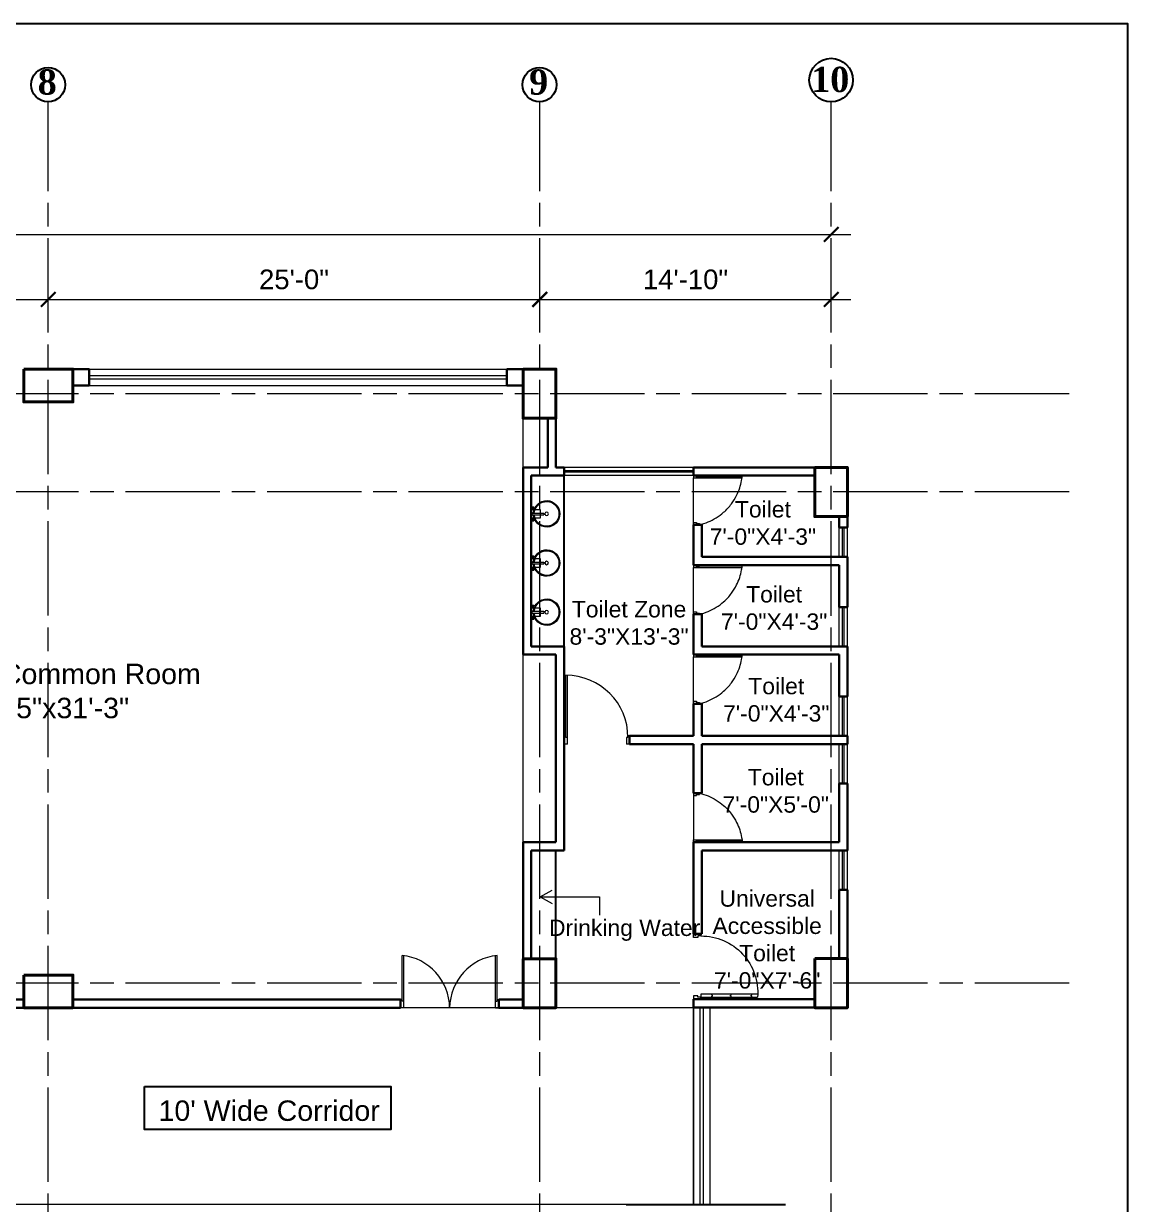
# Model space of a CAD drawing. Header units: inches. Extents: x -12 to 20935469, y -1604 to 24729220.
# Drawn here: x 20825564 to 20826238, y 24706443 to 24707164 of the extents above; entities that cross this region are included whole.
import ezdxf

# ---------------------------------------------------------------- set-up
doc = ezdxf.new("R2010")
doc.units = ezdxf.units.IN
doc.header["$LTSCALE"] = 0.03
doc.header["$MEASUREMENT"] = 0
doc.header["$PDMODE"] = 32
doc.header["$PDSIZE"] = 15
doc.linetypes.add('ACAD_ISO08W100', pattern=[36, 24, -3, 6, -3])
for name, color, linetype, lineweight in [('column', 1, 'Continuous', 40), ('Dim Line', 252, 'Continuous', 13), ('Door', 7, 'Continuous', 18), ('Glass Line', 252, 'Continuous', 9), ('Grid Line', 252, 'Continuous', 18), ('Hatch', 253, 'Continuous', 15), ('Main Wall', 7, 'Continuous', 30), ('STAIR', 46, 'Continuous', 15), ('TOILET FIXTURE', 142, 'Continuous', 5), ('wind.', 150, 'Continuous', 20)]:
    doc.layers.add(name, color=color, linetype=linetype, lineweight=lineweight)
doc.layers.add('FUR', color=251, linetype='Continuous')
doc.layers.add('TEXT', color=7, linetype='Continuous')
doc.styles.add('2', font='swisscl.ttf')
doc.styles.add('RomanS', font='arial.ttf', dxfattribs={"height": 12})
doc.styles.get("Standard").update_dxf_attribs({"font": 'timesbd.ttf'})
doc.dimstyles.new('Aec_Arch_I', dxfattribs={"dimscale": 96, "dimtxt": 12, "dimasz": 0.09375, "dimexe": 0.125, "dimexo": 0.125, "dimgap": 0.0625, "dimtad": 1, "dimdec": 0, "dimzin": 3, "dimdsep": 46, "dimlunit": 4, "dimtxsty": 'RomanS', "dimblk1": 'ARCHTICK', "dimblk2": 'ARCHTICK', "dimsah": 1, "dimcen": 0.09375, "dimdle": 0.125, "dimadec": 0, "dimazin": 0, "dimtfac": 0.75, "dimtdec": 0, "dimtmove": 2, "dimatfit": 3, "dimldrblk": 'ARCHTICK', "dimfxl": 1, "dimfrac": 1, "dimtolj": 1, "dimtzin": 0, "dimarcsym": 0})

# ---------------------------------------------------------------- blocks, each defined once
blk = doc.blocks.new('_ArchTick')
at = {"color": 0, "linetype": 'ByBlock', "lineweight": 35, "const_width": 0.15}
blk.add_lwpolyline([(-0.5, -0.5), (0.5, 0.5)], dxfattribs=at)
blk = doc.blocks.new('*D23')
at = {"layer": 'Defpoints', "color": 0, "transparency": 16777216}
for p in [(20832166.78192559, 24724578.16655627), (20832473.78148643, 24724578.16655627), (20832473.78148643, 24724578.16655627)]:
    blk.add_point(p, dxfattribs=at)
at = {"layer": 'Dim Line', "color": 0, "lineweight": -2, "transparency": 16777216}
for p, q in [((20832154.78192559, 24724578.16655627), (20832485.78148643, 24724578.16655627)), ((20832166.78192559, 24724566.16655627), (20832166.78192559, 24724566.16655627)), ((20832473.78148643, 24724566.16655627), (20832473.78148643, 24724566.16655627))]:
    blk.add_line(p, q, dxfattribs=at)
at = {"layer": 'Dim Line', "color": 0, "lineweight": -2, "transparency": 16777216, "xscale": 9, "yscale": 9, "zscale": 9, "rotation": 180}
blk.add_blockref('_ArchTick', (20832166.78192559, 24724578.16655627), dxfattribs=at)
at = {"layer": 'Dim Line', "color": 0, "lineweight": -2, "transparency": 16777216, "xscale": 9, "yscale": 9, "zscale": 9}
blk.add_blockref('_ArchTick', (20832473.78148643, 24724578.16655627), dxfattribs=at)
at = {"layer": 'Dim Line', "color": 0, "transparency": 16777216, "insert": (20832320.28170601, 24724590.29343212), "char_height": 12, "attachment_point": 5, "style": 'RomanS'}
blk.add_mtext('\\A1;25\'-7"', dxfattribs=at)
blk = doc.blocks.new('*D10')
at = {"layer": 'Defpoints', "color": 0, "transparency": 16777216}
for p in [(20832473.78148643, 24724578.16655627), (20832773.78192559, 24724578.16655627), (20832773.78192559, 24724578.16655627)]:
    blk.add_point(p, dxfattribs=at)
at = {"layer": 'Dim Line', "color": 0, "lineweight": -2, "transparency": 16777216}
blk.add_line((20832461.78148643, 24724578.16655627), (20832785.78192559, 24724578.16655627), dxfattribs=at)
at = {"layer": 'Dim Line', "color": 0, "lineweight": -2, "transparency": 16777216, "xscale": 9, "yscale": 9, "zscale": 9, "rotation": 180}
blk.add_blockref('_ArchTick', (20832473.78148643, 24724578.16655627), dxfattribs=at)
at = {"layer": 'Dim Line', "color": 0, "lineweight": -2, "transparency": 16777216, "xscale": 9, "yscale": 9, "zscale": 9}
blk.add_blockref('_ArchTick', (20832773.78192559, 24724578.16655627), dxfattribs=at)
at = {"layer": 'Dim Line', "color": 0, "transparency": 16777216, "insert": (20832623.78170601, 24724590.29343212), "char_height": 12, "attachment_point": 5, "style": 'RomanS'}
blk.add_mtext('\\A1;25\'-0"', dxfattribs=at)
blk = doc.blocks.new('*D11')
at = {"layer": 'Defpoints', "color": 0, "transparency": 16777216}
for p in [(20832773.78192559, 24724578.16655627), (20832951.75234395, 24724578.16655628), (20832951.75234395, 24724578.16655627)]:
    blk.add_point(p, dxfattribs=at)
at = {"layer": 'Dim Line', "color": 0, "lineweight": -2, "transparency": 16777216}
for p, q in [((20832761.78192559, 24724578.16655627), (20832963.75234395, 24724578.16655627)), ((20832951.75234395, 24724566.16655628), (20832951.75234395, 24724566.16655627))]:
    blk.add_line(p, q, dxfattribs=at)
at = {"layer": 'Dim Line', "color": 0, "lineweight": -2, "transparency": 16777216, "xscale": 9, "yscale": 9, "zscale": 9, "rotation": 180}
blk.add_blockref('_ArchTick', (20832773.78192559, 24724578.16655627), dxfattribs=at)
at = {"layer": 'Dim Line', "color": 0, "lineweight": -2, "transparency": 16777216, "xscale": 9, "yscale": 9, "zscale": 9}
blk.add_blockref('_ArchTick', (20832951.75234395, 24724578.16655627), dxfattribs=at)
at = {"layer": 'Dim Line', "color": 0, "transparency": 16777216, "insert": (20832862.76713477, 24724590.29343212), "char_height": 12, "attachment_point": 5, "style": 'RomanS'}
blk.add_mtext('\\A1;14\'-10"', dxfattribs=at)
blk = doc.blocks.new('*D13')
at = {"layer": 'Defpoints', "color": 0, "transparency": 16777216}
for p in [(20832951.75234396, 24724617.81282169), (20830948.30879143, 24724610.74819624), (20832951.75234396, 24724610.74819624)]:
    blk.add_point(p, dxfattribs=at)
at = {"layer": 'Dim Line', "color": 0, "lineweight": -2, "transparency": 16777216}
for p, q in [((20830948.30879143, 24724622.74819624), (20830948.30879143, 24724629.81282169)), ((20832951.75234396, 24724622.74819624), (20832951.75234396, 24724629.81282169)), ((20830936.30879143, 24724617.81282169), (20832963.75234396, 24724617.81282169))]:
    blk.add_line(p, q, dxfattribs=at)
at = {"layer": 'Dim Line', "color": 0, "lineweight": -2, "transparency": 16777216, "xscale": 9, "yscale": 9, "zscale": 9, "rotation": 180}
blk.add_blockref('_ArchTick', (20830948.30879143, 24724617.81282169), dxfattribs=at)
at = {"layer": 'Dim Line', "color": 0, "lineweight": -2, "transparency": 16777216, "xscale": 9, "yscale": 9, "zscale": 9}
blk.add_blockref('_ArchTick', (20832951.75234396, 24724617.81282169), dxfattribs=at)
at = {"layer": 'Dim Line', "color": 0, "transparency": 16777216, "insert": (20831950.03056769, 24724629.93969755), "char_height": 12, "attachment_point": 5, "style": 'RomanS'}
blk.add_mtext('\\A1;166\'-11"', dxfattribs=at)
blk = doc.blocks.new('A$C36295410')
at = {"layer": 'Door'}
for p, q in [((0.9999989662828739, 3.999999464715074), (0.9999989662828739, 31.99999946471507)), ((1.999998966282874, -5.352849257178605e-07), (1.999998966282874, 31.98213662398211)), ((57.99999896628287, -5.352849257178605e-07), (57.99999896628287, 31.98213662398211)), ((58.99999896628287, 3.999999464715074), (58.99999896628287, 31.99999946471507)), ((0.9999989662828739, 4.999999464715074), (-1.033717126119882e-06, 4.999999464715074)), ((1.999998966282874, 3.999999464715074), (0.9999989662824191, 3.999999464715074)), ((57.99999896628287, 3.999999464715074), (58.99999896628287, 3.999999464715074)), ((58.99999896628287, 4.999999464715074), (59.99999896628287, 4.999999464715074)), ((1.999998966282874, -5.352849257178605e-07), (-1.033717126119882e-06, -5.352849257178605e-07)), ((57.99999896628287, -5.352849257178605e-07), (59.99999896628287, -5.352849257178605e-07))]:
    blk.add_line(p, q, dxfattribs=at)
for centre, radius, start, end in [((-2.525154211056361, -0.3352956022481521), 32.52688137512273, 0.590629401232551, 83.77825723032326), ((62.52515214360983, -0.3352956022372382), 32.52688137511065, 96.22174276965781, 179.4093705987648)]:
    blk.add_arc(centre, radius, start, end, dxfattribs=at)
blk = doc.blocks.new('sssss-flat-876')
at = {"layer": 'Door', "linetype": 'Continuous', "ltscale": 3}
blk.add_line((3666.524641621392, 84027.20039844685), (3666.524641621392, 84055.73698381262), dxfattribs=at)
at = {"layer": 'Door', "linetype": 'Continuous', "ltscale": 3, "extrusion": (-7.215265806451099e-09, -3.356244729906973e-18, 1)}
for points, elevation in [([(3666.524641621392, 84057.20039844685), (3666.524641621392, 84055.7369838127), (3668.353909914149, 84055.73698381268), (3668.353909914149, 84056.46869112973), (3670.183178206673, 84056.46869112976), (3670.183178206673, 84057.20039844688)], -2.645495015731816e-05), ([(3668.353909914149, 84055.73698381268), (3696.158787962748, 84055.73698381273), (3696.158787962748, 84056.46869112982), (3668.353909914149, 84056.46869112956)], -2.646814881427536e-05)]:
    blk.add_lwpolyline(points, close=True, dxfattribs=dict(at, elevation=elevation))
at = {"layer": 'Door', "linetype": 'Continuous', "ltscale": 3, "flags": 128}
blk.add_lwpolyline([(3670.183178209001, 84027.20039844661, 0.04096003839332348), (3675.473761518253, 84028.8955189219, 0.08249638684257277), (3684.92584202881, 84034.77633821729, 0.05218730031938641), (3689.721451750025, 84039.97248090911, 0.04398833922187529), (3692.855049753096, 84045.047753547, 0.03657129103577791), (3694.751170299016, 84049.63311906598, 0.034751479123949), (3695.9156375397, 84054.20272462314, 0.01143537355723267), (3696.158787962981, 84055.73698381265)], format="xyb", dxfattribs=at)
at = {"layer": 'Door', "linetype": 'Continuous', "ltscale": 3}
blk.add_lwpolyline([(3666.524641623953, 84027.20039844679), (3666.524641623953, 84028.66381308093), (3668.353909916477, 84028.66381308093), (3668.353909916477, 84027.93210576387), (3670.183178209234, 84027.93210576382), (3670.183178209234, 84027.2003984467)], close=True, dxfattribs=at)
blk = doc.blocks.new('Door_45')
at = {"layer": 'Door'}
for p, q in [((1.499446089358273, 4.966720660065755), (1.499446089358273, 43.96672066006575)), ((3.499446089358273, 44.03189280286006), (3.499446089358273, 4.966720660065755)), ((1.499446089358273, 40.02726910408236), (2.249446089358273, 40.02726910408236)), ((2.249446089358273, 40.02726910408236), (2.249446089358273, 39.52726910408236)), ((2.249446089358273, 39.52726910408236), (2.749446089591103, 39.52726910408236)), ((2.749446089591103, 39.52726910408236), (2.749446089591103, 40.02726910408236)), ((2.749446089591103, 40.02726910408236), (3.499446089358273, 40.02726910408236)), ((1.499446089358273, 25.76575365659081), (2.249446089358273, 25.76575365659081)), ((2.249446089358273, 25.76575365659081), (2.249446089358273, 25.26575365659081)), ((2.249446089358273, 25.26575365659081), (2.749446089591103, 25.26575365659081)), ((2.749446089591103, 25.76575365659081), (3.499446089358273, 25.76575365659081)), ((2.749446089591103, 25.26575365659081), (2.749446089591103, 25.76575365659081)), ((1.499446089358273, 12.56961937076411), (2.249446089358273, 12.56961937076411)), ((2.249446089358273, 12.56961937076411), (2.249446089358273, 13.06961937076411)), ((2.249446089358273, 13.06961937076411), (2.749446089591103, 13.06961937076411)), ((2.749446089591103, 13.06961937076411), (2.749446089591103, 12.56961937076411)), ((2.749446089591103, 12.56961937076411), (3.499446089358273, 12.56961937076411)), ((-0.0005539106417273842, -0.03327933993424503), (-0.0005539106417273842, 4.966720660065755)), ((-0.0005539106417273842, 4.966720660065755), (1.499446089358273, 4.966720660065755)), ((3.499446089358273, 4.966720660065755), (1.499446089358273, 4.966720660065755)), ((1.499446089358273, 4.966720660065755), (1.499446089358273, 2.966720660065755)), ((1.499446089358273, 2.966720660065755), (2.499446089358273, 2.966720660065755)), ((2.499446089358273, 2.966720660065755), (2.499446089358273, -0.03327933993424503)), ((42.5, 3), (42.5, -0.03327933993424503)), ((43.5, 3), (42.5, 3)), ((45.00000000023283, 5), (43.5, 5)), ((43.5, 5), (43.5, 3)), ((45.00000000023283, -0.03327933993424503), (45.00000000023283, 5)), ((2.499446089358273, -0.03327933993424503), (-0.0005539106417273842, -0.03327933993424503)), ((42.5, -0.03327933993424503), (45.00000000023283, -0.03327933993424503))]:
    blk.add_line(p, q, dxfattribs=at)
blk.add_arc((4.660651951731928, 5.255392092920653), 38.84018771759182, 359.6232511897165, 94.66847186469465, dxfattribs=at)
blk = doc.blocks.new('7-flat-72')
at = {"layer": 'Glass Line', "color": 8, "ltscale": 20}
for p, q in [((-64475.47473717644, 376966.6120190895), (-64476.55473715696, 376966.6118137227)), ((-64476.55336804548, 376959.4118138514), (-64476.55473715696, 376966.6118137227)), ((-64475.47336806497, 376959.4120192182), (-64475.47473717644, 376966.6120190895)), ((-64478.71357337362, 376960.4914030989), (-64480.33357334463, 376960.4910950488)), ((-64480.33338851458, 376959.5190950661), (-64480.33357334463, 376960.4910950488)), ((-64478.71338854358, 376959.5194031161), (-64480.33338851458, 376959.5190950661)), ((-64478.71336800698, 376959.4114031181), (-64480.33336797799, 376959.411095068)), ((-64480.33329952252, 376959.0510950745), (-64480.33336797799, 376959.411095068)), ((-64478.71329955151, 376959.0514031246), (-64480.33329952252, 376959.0510950745)), ((-64480.27590274997, 376959.5191059972), (-64480.27608758002, 376960.49110598)), ((-64480.15336798131, 376959.4111292958), (-64480.15338851791, 376959.5191292939)), ((-64480.14656623453, 376959.5191305911), (-64480.14675106457, 376960.4911305739)), ((-64479.91663178266, 376959.5191743142), (-64479.91681661271, 376960.4911742969)), ((-64479.5233885292, 376959.5192490911), (-64479.52357335924, 376960.4912490739)), ((-64479.13014527573, 376959.519323868), (-64479.13033010578, 376960.4913238508)), ((-64478.90021082386, 376959.5193675911), (-64478.90039565391, 376960.4913675738)), ((-64478.89336800366, 376959.4113688903), (-64478.89338854048, 376959.5193688883)), ((-64478.77087430842, 376959.519392185), (-64478.77105913847, 376960.4913921678)), ((-64478.71338854358, 376959.5194031161), (-64478.71357337362, 376960.4914030989)), ((-64478.71329955151, 376959.0514031246), (-64478.71336800698, 376959.4114031181)), ((-64475.11336807138, 376959.4120876737), (-64476.91336803907, 376959.4117453959)), ((-64476.9132995836, 376959.0517454025), (-64476.91336803907, 376959.4117453959)), ((-64475.11329961568, 376959.0520876803), (-64476.9132995836, 376959.0517454025)), ((-64475.11329961568, 376959.0520876803), (-64475.11336807138, 376959.4120876737)), ((-64473.31357347011, 376960.4924299325), (-64471.6935734991, 376960.4927379825)), ((-64473.31338864006, 376959.5204299497), (-64473.31357347011, 376960.4924299325)), ((-64473.31338864006, 376959.5204299497), (-64471.69338866905, 376959.5207379998)), ((-64473.31336810347, 376959.4124299516), (-64471.69336813246, 376959.4127380017)), ((-64473.313299648, 376959.0524299581), (-64473.31336810347, 376959.4124299516)), ((-64473.313299648, 376959.0524299581), (-64471.69329967699, 376959.0527380082)), ((-64473.25590287545, 376959.5204408808), (-64473.25608770549, 376960.4924408636)), ((-64473.13336810679, 376959.4124641794), (-64473.13338864339, 376959.5204641775)), ((-64473.12656636001, 376959.5204654748), (-64473.12675119005, 376960.4924654575)), ((-64472.89663190814, 376959.5205091978), (-64472.89681673818, 376960.4925091806)), ((-64472.50338865467, 376959.5205839747), (-64472.50357348472, 376960.4925839575)), ((-64472.11014540121, 376959.5206587517), (-64472.11033023125, 376960.4926587344)), ((-64471.88021094934, 376959.5207024747), (-64471.88039577939, 376960.4927024575)), ((-64471.87336812937, 376959.4127037739), (-64471.87338866596, 376959.520703772)), ((-64471.7508744339, 376959.5207270686), (-64471.75105926394, 376960.4927270514)), ((-64471.69338866905, 376959.5207379998), (-64471.6935734991, 376960.4927379825)), ((-64471.69329967699, 376959.0527380082), (-64471.69336813246, 376959.4127380017))]:
    blk.add_line(p, q, dxfattribs=at)
blk.add_circle((-64476.01507698372, 376968.3989757138, -1.853074723067108e-05), 1.08, dxfattribs=at)
for radius, start, end in [(8.100000000000003, 273.8334487619164, 266.1883413272574), (7.545122013573683, 274.1150294939762, 265.9067605931115)]:
    blk.add_arc((-64476.01507698372, 376968.3989757138, -1.853074723067108e-05), radius, start, end, dxfattribs=at)
blk = doc.blocks.new('SFSFSFS-flat-72')
at = {"layer": 'TOILET FIXTURE', "ltscale": 0.2}
blk.add_lwpolyline([(-3918.473113942891, -3608.103407361705), (-3918.474140776554, -3602.703407459237), (-3923.874140679603, -3602.704434292842), (-3923.873113845708, -3608.104434195251)], close=True, dxfattribs=at)
at = {"layer": 'TOILET FIXTURE', "ltscale": 20}
blk.add_blockref('7-flat-72', (60554.84018570464, -380567.1558373197), dxfattribs=at)
blk = doc.blocks.new('$D40')
at = {"layer": 'Door'}
for p, q in [((1, 4), (1, 42)), ((2, 0), (2, 41.98683982644525)), ((1, 5), (0, 5)), ((2, 0), (0, 0)), ((2, 4), (1, 4)), ((39, 4), (38, 4)), ((38, 4), (38, 0)), ((40, 0), (38, 0)), ((40, 5), (38.98683982644525, 5)), ((39, 5), (39, 4))]:
    blk.add_line(p, q, dxfattribs=at)
blk.add_arc((1, 4), 38, 0, 89.99999999999999, dxfattribs=at)
blk = doc.blocks.new('fff')
at = {"layer": 'Grid Line', "color": 252, "linetype": 'ACAD_ISO08W100', "lineweight": 9, "ltscale": 80, "true_color": 0x939598}
for p, q in [((20832473.78148643, 24723521.10975568), (20832473.78148643, 24724698.78944763)), ((20832773.78192559, 24723521.10155122), (20832773.78192559, 24724698.78124316)), ((20832951.75234396, 24723521.10155121), (20832951.75234395, 24724698.78124316)), ((20833096.94929376, 24724520.60832043), (20830726.1474328, 24724520.60832043)), ((20833096.94929376, 24724460.61652489), (20830726.1474328, 24724460.61652489)), ((20833096.94929376, 24724160.74613542), (20830726.1474328, 24724160.74613542))]:
    blk.add_line(p, q, dxfattribs=at)
at = {"layer": 'Dim Line'}
for base, p1, p2, picture, middle in [((20832951.75234396, 24724617.81282169), (20830948.30879143, 24724610.74819624), (20832951.75234396, 24724610.74819624), '*D13', (20831950.03056769, 24724629.93969755)), ((20832473.78148643, 24724578.16655627), (20832166.78192559, 24724578.16655627), (20832473.78148643, 24724578.16655627), '*D23', (20832320.28170601, 24724590.29343212)), ((20832773.78192559, 24724578.16655627), (20832473.78148643, 24724578.16655627), (20832773.78192559, 24724578.16655627), '*D10', (20832623.78170601, 24724590.29343212)), ((20832951.75234395, 24724578.16655627), (20832773.78192559, 24724578.16655627), (20832951.75234395, 24724578.16655628), '*D11', (20832862.76713477, 24724590.29343212))]:
    dim = blk.add_linear_dim(base=base, p1=p1, p2=p2, dimstyle='Aec_Arch_I', dxfattribs=at)
    dim.commit()
    dim.dimension.update_dxf_attribs({"geometry": picture, "text_midpoint": middle})

msp = doc.modelspace()

# ---------------------------------------------------------------- linework, layer by layer
for p, q in [((20826067.20169298, 24706893.19068475), (20826067.20169298, 24706893.19068475)), ((20825894.23127795, 24706783.95922828), (20825894.23127792, 24706888.19068475)), ((20825889.23127794, 24706593.30529501), (20825889.23127793, 24706659.3435)), ((20825978.2303808, 24706568.50067876), (20825973.2303808, 24706568.50067876)), ((20825932.14967023, 24706443.33670269), (20826029.34231081, 24706443.3367027))]:
    msp.add_line(p, q)
msp.add_lwpolyline([(20825637.99421696, 24706515.24978737), (20825788.43982224, 24706515.24978737), (20825788.43982224, 24706488.96412104), (20825637.99421696, 24706488.96412104)], close=True)
at = {"layer": 'column', "lineweight": 40, "ltscale": 20}
for points in [[(20825564.37145326, 24706953.19888766), (20825564.37145326, 24706933.19888766), (20825594.37145326, 24706933.19888766), (20825594.37145326, 24706953.19888766)], [(20825869.23127462, 24706953.19068475), (20825889.23127462, 24706953.19068475), (20825889.23127792, 24706923.19068475), (20825869.23127792, 24706923.19068475)], [(20826047.20169298, 24706893.19068475), (20826067.20169298, 24706893.19068475), (20826067.20169298, 24706863.19068475), (20826047.20169298, 24706863.19068475)], [(20825869.23127794, 24706593.30529501), (20825889.23127794, 24706593.30529501), (20825889.23127464, 24706563.32849975), (20825869.23127464, 24706563.32849975)], [(20826047.20169301, 24706593.32849975), (20826067.20169301, 24706593.32849975), (20826067.20169301, 24706563.32849975), (20826047.20169301, 24706563.32849975)], [(20825564.37189306, 24706583.32607391), (20825564.37189306, 24706563.32607391), (20825594.37189178, 24706563.32927001), (20825594.37189178, 24706583.32927001)]]:
    msp.add_lwpolyline(points, close=True, dxfattribs=at)
at = {"layer": 'Defpoints'}
msp.add_lwpolyline([(20823799.2274378, 24707164.07736047), (20826238.09403169, 24707164.07736047), (20826238.09403169, 24705705.54799416), (20823799.2274378, 24705705.54799416)], close=True, dxfattribs=at)
at = {"layer": 'Hatch', "lineweight": 5}
for p, q in [((20825869.23127793, 24706893.19069096), (20825869.23127793, 24706923.17768259)), ((20825869.23127793, 24706664.3435), (20825869.23127795, 24706778.95922828))]:
    msp.add_line(p, q, dxfattribs=at)
at = {"layer": 'Hatch', "lineweight": 0}
msp.add_lwpolyline([(20825973.2303808, 24706563.37189709), (20825139.36917677, 24706563.37189709), (20825139.36917669, 24706878.24228628), (20824959.70204571, 24706878.41317326), (20824959.70204571, 24706563.32850002), (20824137.72945265, 24706563.48567412), (20824137.72945264, 24706443.37229683), (20824959.721831, 24706443.37229683), (20824959.721831, 24706223.89639753), (20825169.36917663, 24706223.89639753), (20825169.36917663, 24706073.34345993), (20825169.36917663, 24706058.3801), (20825170.80121715, 24706058.3801), (20825274.50001829, 24706058.3801), (20825272.23127462, 24706443.37189526), (20825973.2303808, 24706443.37189526)], close=True, dxfattribs=at)
at = {"layer": 'Main Wall', "lineweight": 30}
for p, q in [((20825859.23126033, 24706943.19793409), (20825859.23127491, 24706953.19068475)), ((20825859.23127491, 24706953.19068475), (20825869.23127491, 24706953.19068475)), ((20825869.23297798, 24706943.19964541), (20825859.23126033, 24706943.19793409)), ((20825884.23127792, 24706893.19069044), (20825884.23127792, 24706923.1906864)), ((20825889.23127792, 24706893.19069026), (20825889.23127792, 24706923.1906864)), ((20825869.23127793, 24706778.95922828), (20825869.23127793, 24706893.19069096)), ((20825884.23127792, 24706893.19069044), (20825869.23127793, 24706893.19069096)), ((20825894.23127792, 24706893.19069009), (20825889.23127792, 24706893.19069026)), ((20825894.23127792, 24706888.19068475), (20825894.23127792, 24706893.19069009)), ((20826047.20169298, 24706893.19068475), (20825973.2303808, 24706893.19068733)), ((20825973.2303808, 24706888.19068474), (20825973.2303808, 24706893.19068733)), ((20825874.23127793, 24706783.95922828), (20825874.23127792, 24706888.19068475)), ((20825894.23127793, 24706888.19068474), (20825874.23127792, 24706888.19068475)), ((20826047.20169298, 24706888.19068474), (20825973.2303808, 24706888.19068474)), ((20825978.2303808, 24706858.19068474), (20825973.2303808, 24706858.19068474)), ((20825978.2303808, 24706858.19068474), (20825978.2303808, 24706838.57495652)), ((20826067.20169298, 24706856.57495653), (20826067.20169298, 24706863.19068475)), ((20825978.2303808, 24706838.57495652), (20826067.20169298, 24706838.57495652)), ((20826067.20169298, 24706807.95922828), (20826067.20169298, 24706838.57495653)), ((20825973.2303808, 24706833.57495652), (20826062.20169298, 24706833.57495652)), ((20825973.2303808, 24706803.57495652), (20825978.2303808, 24706803.57495652)), ((20825978.2303808, 24706803.57495652), (20825978.2303808, 24706783.95922828)), ((20825889.23127794, 24706778.95922828), (20825869.23127793, 24706778.95922828)), ((20825894.23127794, 24706783.95922828), (20825874.23127793, 24706783.95922828)), ((20825889.23127794, 24706664.3435), (20825889.23127795, 24706778.95922828)), ((20825894.23127794, 24706729.34350001), (20825894.23127794, 24706783.95922828)), ((20825973.2303808, 24706778.95922828), (20826062.20169298, 24706778.95922828)), ((20825978.2303808, 24706783.95922828), (20826067.20169298, 24706783.95922827)), ((20826062.20169298, 24706778.95922828), (20826062.20169298, 24706753.3435)), ((20826067.20169298, 24706753.3435), (20826067.20169298, 24706783.95922828)), ((20825973.2303808, 24706748.95922828), (20825978.2303808, 24706748.95922828)), ((20826067.20169298, 24706753.3435), (20826062.20169299, 24706753.3435)), ((20825894.23127794, 24706659.3435), (20825894.23127794, 24706729.3435)), ((20825934.23127791, 24706724.3435), (20825934.23127791, 24706729.3435)), ((20826067.20169298, 24706729.3435), (20825978.2303808, 24706729.3435)), ((20826067.20169298, 24706724.3435), (20826067.20169298, 24706729.3435)), ((20825934.23127791, 24706724.3435), (20825973.23038081, 24706724.3435)), ((20825973.2303808, 24706694.3435), (20825973.23038081, 24706724.3435)), ((20825978.23038081, 24706724.3435), (20826067.20169298, 24706724.3435)), ((20825978.2303808, 24706694.3435), (20825978.23038081, 24706724.3435)), ((20826062.20169298, 24706700.3435), (20826067.20169298, 24706700.3435)), ((20826062.20169298, 24706700.3435), (20826062.20169298, 24706664.3435)), ((20826067.20169298, 24706659.3435), (20826067.20169298, 24706700.3435)), ((20825973.2303808, 24706694.3435), (20825978.2303808, 24706694.3435)), ((20825869.23127794, 24706593.32029693), (20825869.23127793, 24706664.3435)), ((20825889.23127794, 24706664.3435), (20825869.23127793, 24706664.3435)), ((20825973.2303808, 24706608.50117113), (20825973.2303808, 24706664.3435)), ((20825973.2303808, 24706664.3435), (20826062.20169298, 24706664.3435)), ((20825874.23127794, 24706593.32029858), (20825874.23127793, 24706659.3435)), ((20825894.23127794, 24706659.3435), (20825874.23127793, 24706659.3435)), ((20825978.2303808, 24706608.50117113), (20825978.2303808, 24706659.3435)), ((20825978.2303808, 24706659.3435), (20826067.20169298, 24706659.34350001)), ((20826062.20169298, 24706635.3435), (20826062.20169298, 24706593.32029529)), ((20826062.20169298, 24706635.3435), (20826067.20169298, 24706635.3435)), ((20826067.20169298, 24706593.32029529), (20826067.20169298, 24706635.3435)), ((20825973.2303808, 24706608.50117113), (20825978.2303808, 24706608.50117113)), ((20825564.37189306, 24706568.34401407), (20825354.36917663, 24706568.34401404)), ((20825564.37188881, 24706563.33808024), (20825354.36917663, 24706563.34076111)), ((20825794.37454157, 24706568.47772732), (20825594.37189178, 24706568.46041473)), ((20825794.37454157, 24706563.3476535), (20825594.37189178, 24706563.34033272)), ((20825794.37454157, 24706568.47772732), (20825794.37454157, 24706563.34339407)), ((20825794.37454157, 24706563.3476535), (20825794.37454157, 24706568.47772732)), ((20825973.2303808, 24706568.50067876), (20826047.20092677, 24706568.50067876)), ((20825973.2303808, 24706568.50067876), (20825973.2303808, 24706563.47747405)), ((20825973.2303808, 24706563.47747405), (20826047.20169298, 24706563.47747405))]:
    msp.add_line(p, q, dxfattribs=at)
for points in [[(20825594.23083545, 24706953.19888921), (20825604.23083545, 24706953.19888921), (20825604.23253852, 24706943.20784988), (20825594.23082088, 24706943.20613855)], [(20825973.2303808, 24706858.19068474), (20825973.2303808, 24706833.57495652)], [(20826062.20169298, 24706863.19068475), (20826062.20169298, 24706856.57495653)], [(20826062.20169298, 24706856.57495653), (20826067.20169298, 24706856.57495653)], [(20826062.20169298, 24706833.57495653), (20826062.20169298, 24706807.95922828)], [(20826062.20169298, 24706807.95922828), (20826067.20169298, 24706807.95922828)], [(20825973.2303808, 24706803.57495652), (20825973.2303808, 24706778.95922828)], [(20825973.2303808, 24706748.95922828), (20825973.2303808, 24706729.3435)], [(20825978.2303808, 24706748.95922828), (20825978.2303808, 24706729.3435)], [(20825973.2303808, 24706729.3435), (20825934.23127791, 24706729.3435)]]:
    msp.add_lwpolyline(points, dxfattribs=at)
msp.add_lwpolyline([(20825854.37454157, 24706568.34339407), (20825869.37189244, 24706568.34339407), (20825869.37189244, 24706563.3284982), (20825854.37454157, 24706563.3284982)], close=True, dxfattribs=at)
at = {"layer": 'STAIR', "color": 253, "lineweight": 5}
for p, q in [((20825879.62850378, 24706631.03573383), (20825886.93140534, 24706635.06922964)), ((20825879.62850377, 24706631.03573384), (20825915.86470625, 24706631.03573383)), ((20825879.62850378, 24706631.03573384), (20825886.93140534, 24706627.00223804)), ((20825915.86470625, 24706631.03573383), (20825915.86470625, 24706619.79355037))]:
    msp.add_line(p, q, dxfattribs=at)
at = {"layer": 'TEXT'}
for centre, radius in [((20826057.20169298, 24707129.62999202), 13.26638452336192), ((20825579.23083545, 24707126.78918395), 10.41737199201306), ((20825879.23127462, 24707126.78097948), 10.41737199201306)]:
    msp.add_circle(centre, radius, dxfattribs=at)
at = {"layer": 'wind.'}
for p, q in [((20825604.2325458, 24706953.19930727), (20825859.23127492, 24706953.19893529)), ((20825604.23151618, 24706949.20540902), (20825859.22931172, 24706949.28884362)), ((20825604.2318571, 24706947.20540902), (20825859.22996612, 24706947.28884372)), ((20825604.23253852, 24706943.20784988), (20825859.23126033, 24706943.19793409)), ((20825973.2303808, 24706893.19068732), (20825894.23127792, 24706893.19069009)), ((20825973.2303808, 24706891.19068474), (20825894.23127793, 24706891.19068474)), ((20825973.2303808, 24706890.19068474), (20825894.23127793, 24706890.19068474)), ((20825973.2303808, 24706888.19068474), (20825894.23127793, 24706888.19068474)), ((20825973.3709986, 24706443.30665049), (20825973.3709986, 24706563.48567696)), ((20825977.3709986, 24706443.30665049), (20825977.3709986, 24706563.48567696)), ((20825979.3709986, 24706443.30665049), (20825979.3709986, 24706563.48567696)), ((20825983.3709986, 24706443.30665049), (20825983.3709986, 24706563.48567696))]:
    msp.add_line(p, q, dxfattribs=at)
at = {"layer": 'wind.', "lineweight": 5}
for p, q in [((20826062.20169298, 24706838.57495653), (20826062.20169298, 24706856.57495653)), ((20826064.20169298, 24706838.57495653), (20826064.20169298, 24706856.57495653)), ((20826065.20169298, 24706838.57495653), (20826065.20169298, 24706856.57495653)), ((20826067.20169298, 24706838.57495653), (20826067.20169298, 24706856.57495653)), ((20826062.20169298, 24706783.95922828), (20826062.20169298, 24706807.95922828)), ((20826064.20169298, 24706783.95922828), (20826064.20169298, 24706807.95922828)), ((20826065.20169298, 24706783.95922828), (20826065.20169298, 24706807.95922828)), ((20826067.20169298, 24706783.95922828), (20826067.20169298, 24706807.95922828)), ((20826062.20169298, 24706729.3435), (20826062.20169298, 24706753.3435)), ((20826064.20169298, 24706729.3435), (20826064.20169298, 24706753.3435)), ((20826065.20169298, 24706729.3435), (20826065.20169298, 24706753.3435)), ((20826067.20169298, 24706729.3435), (20826067.20169298, 24706753.3435)), ((20826062.20169298, 24706700.3435), (20826062.20169298, 24706724.3435)), ((20826064.20169298, 24706700.3435), (20826064.20169298, 24706724.3435)), ((20826065.20169298, 24706700.3435), (20826065.20169298, 24706724.3435)), ((20826067.20169298, 24706700.3435), (20826067.20169298, 24706724.3435)), ((20826062.20169298, 24706635.3435), (20826062.20169298, 24706659.3435)), ((20826064.20169298, 24706635.3435), (20826064.20169298, 24706659.3435)), ((20826065.20169298, 24706635.3435), (20826065.20169298, 24706659.3435)), ((20826067.20169298, 24706635.3435), (20826067.20169298, 24706659.3435))]:
    msp.add_line(p, q, dxfattribs=at)

# ---------------------------------------------------------------- block references
at = {"layer": 'Door', "ltscale": 20}
for p in [(20822306.70573917, 24622830.99028629), (20822306.70573918, 24622776.37455808), (20822306.70573918, 24622721.75882983)]:
    msp.add_blockref('sssss-flat-876', p, dxfattribs=at)
at = {"layer": 'Door'}
msp.add_blockref('$D40', (20825894.23127791, 24706724.3435), dxfattribs=at)
at = {"layer": 'Door', "ltscale": 20, "xscale": -1, "rotation": 180}
msp.add_blockref('sssss-flat-876', (20822306.70573918, 24790721.54389844), dxfattribs=at)
at = {"layer": 'Door', "color": 250, "ltscale": 20, "xscale": -0.8888888888759539, "yscale": 0.8888888888759539, "zscale": 0.8888888888759539, "rotation": 270}
msp.add_blockref('Door_45', (20825973.25996244, 24706568.50117113), dxfattribs=at)
at = {"layer": 'FUR'}
msp.add_blockref('A$C36295410', (20825794.3745426, 24706563.34339461), dxfattribs=at)
at = {"layer": 'Hatch', "lineweight": 0}
msp.add_blockref('fff', (-6894.410033170134, -17582.41763722897), dxfattribs=at)
at = {"layer": 'TOILET FIXTURE', "ltscale": 20, "xscale": -1, "rotation": 270}
for p in [(20829482.33474952, 24710785.98330305), (20829482.33474952, 24710755.98330305), (20829482.33474952, 24710725.98330305)]:
    msp.add_blockref('SFSFSFS-flat-72', p, dxfattribs=at)

# ---------------------------------------------------------------- texts
at = {"layer": 'TEXT', "char_height": 15.435, "width": 227.4580850503149, "attachment_point": 8, "rotation": 1.109146314285407e-09}
for s, insert in [('\\A1;10', (20826056.68605037, 24707122.07099129)), ('\\A1;8', (20825578.71519284, 24707120.49156097)), ('\\A1;9', (20825878.715632, 24707120.4833565))]:
    msp.add_mtext(s, dxfattribs=dict(at, insert=insert))
at = {"layer": 'TEXT', "color": 30, "lineweight": 5, "ltscale": 20, "attachment_point": 2, "style": '2'}
for s, width, gutter_width, insert, char_height in [('{\\fArial|b0|i0|c0|p34;\\C0;Toilet \\P7\'-0"X4\'-3"}', 104.7596838313621, 0.5, (20826015.59351603, 24706872.62624287), 10), ('{\\fArial|b0|i0|c0|p34;\\C0;Toilet \\P7\'-0"X4\'-3"}', 104.7596838313621, 0.5, (20826022.44792196, 24706820.73787702), 10), ('{\\fArial|b0|i0|c0|p34;\\C0;Toilet Zone\\P8\'-3"X13\'-3"}', 104.7596838313621, 0.5, (20825933.88996153, 24706811.64337104), 10), ('\\pxsm1;{\\fArial|b0|i0|c0|p34;\\C0;Female Common Room\\P\\pqc;50\'-5"x31\'-3"}', 231.6193923887331, 0.5, (20825579.97502415, 24706773.36908904), 12.47575959581606), ('{\\fArial|b0|i0|c0|p34;\\C0;Toilet \\P7\'-0"X4\'-3"}', 104.7596838313621, 0.5, (20826023.74322602, 24706764.71642282), 10), ('{\\fArial|b0|i0|c0|p34;\\C0;Toilet \\P7\'-0"X5\'-0"}', 104.7596838313621, 0.5, (20826023.437798, 24706709.10974455), 10), ('{\\fArial|b0|i0|c0|p34;\\C0;Universal Accessible Toilet\\P7\'-0"X7\'-6"}', 88.03599662252236, 0.35, (20826018.19205771, 24706635.06527982), 10), ('\\pxsm1;{\\fArial|b0|i0|c0|p34;\\C0;Drinking Water }', 88.56263495197395, 0.2817773027333734, (20825931.20480633, 24706617.16850303), 10), ("\\pxsm1,qc;{\\fArial|b0|i0|c0|p34;\\C0;10' Wide Corridor}", 227.8899144920278, 0.7495764341443792, (20825714.18877013, 24706506.77608492), 12.47575959581606)]:
    msp.add_mtext_dynamic_manual_height_columns(s, width=width, gutter_width=gutter_width, heights=[0], dxfattribs=dict(at, insert=insert, char_height=char_height))

doc.saveas('drawing.dxf')
